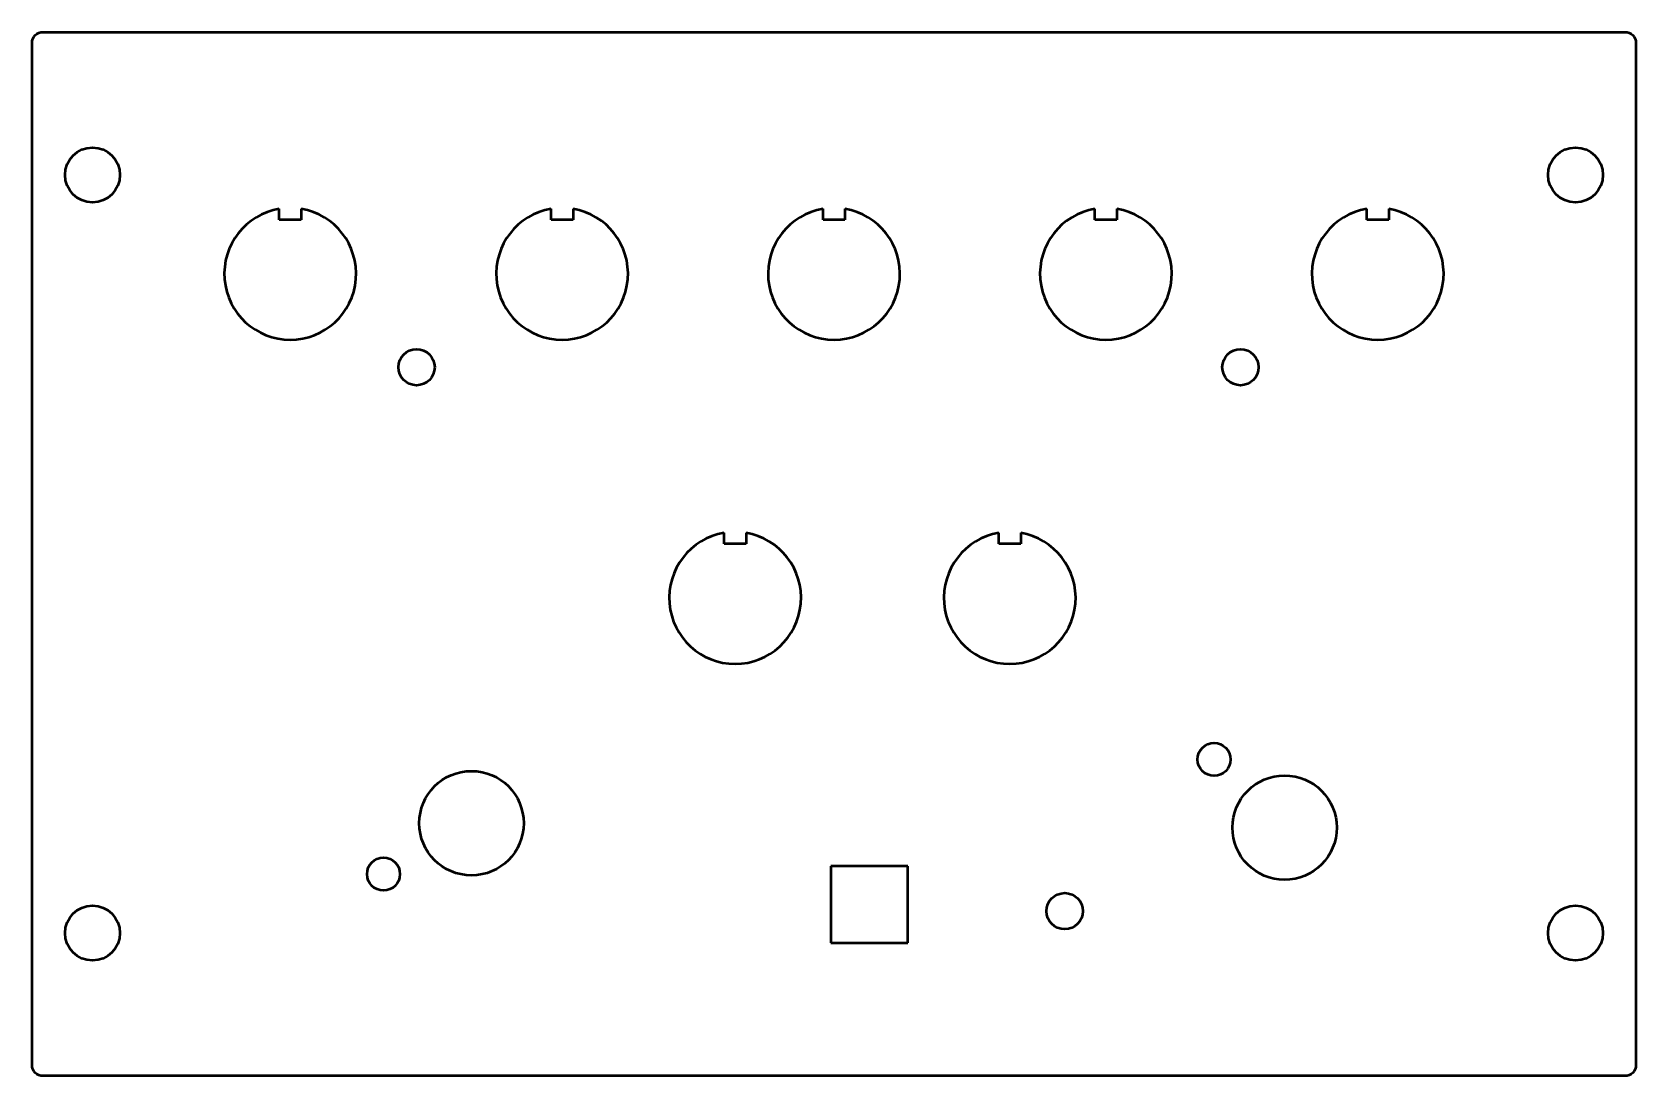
# Model space of a CAD drawing. Header units: millimetres. Extents: x 136 to 282, y 113 to 208.
import ezdxf

# ---------------------------------------------------------------- set-up
doc = ezdxf.new("R2010")
doc.units = ezdxf.units.MM
doc.header["$LTSCALE"] = 0.75
doc.layers.add('Visible', color=7, linetype='Continuous', lineweight=50)

msp = doc.modelspace()

# ---------------------------------------------------------------- linework, layer by layer
at = {"layer": 'Visible', "extrusion": (-1e-16, -1, 0)}
for p, q in [((136.972678, 207.588449), (280.972678, 207.588449)), ((135.972678, 113.588449), (135.972678, 206.588449)), ((281.972678, 206.588449), (281.972678, 113.588449)), ((158.472678, 190.504528), (158.472678, 191.504528)), ((160.472678, 191.504528), (160.472678, 190.504528)), ((183.222678, 190.504528), (183.222678, 191.504528)), ((185.222678, 191.504528), (185.222678, 190.504528)), ((207.972678, 190.504528), (207.972678, 191.504528)), ((209.972678, 191.504528), (209.972678, 190.504528)), ((232.722678, 190.504528), (232.722678, 191.504528)), ((234.722678, 191.504528), (234.722678, 190.504528)), ((257.472678, 190.504528), (257.472678, 191.504528)), ((259.472678, 191.504528), (259.472678, 190.504528)), ((160.472678, 190.504528), (158.472678, 190.504528)), ((185.222678, 190.504528), (183.222678, 190.504528)), ((209.972678, 190.504528), (207.972678, 190.504528)), ((234.722678, 190.504528), (232.722678, 190.504528)), ((259.472678, 190.504528), (257.472678, 190.504528)), ((198.972678, 161.004528), (198.972678, 162.004528)), ((200.972678, 161.004528), (198.972678, 161.004528)), ((200.972678, 162.004528), (200.972678, 161.004528)), ((223.972678, 161.004528), (223.972678, 162.004528)), ((225.972678, 161.004528), (223.972678, 161.004528)), ((225.972678, 162.004528), (225.972678, 161.004528)), ((215.68734, 131.688449), (208.68734, 131.688449)), ((208.68734, 131.688449), (208.68734, 124.688449)), ((215.68734, 124.688449), (215.68734, 131.688449)), ((208.68734, 124.688449), (215.68734, 124.688449)), ((280.972678, 112.588449), (136.972678, 112.588449))]:
    msp.add_line(p, q, dxfattribs=at)
at = {"layer": 'Visible'}
for centre, radius in [((141.472678, 194.588449), 2.5), ((276.472678, 194.588449), 2.5), ((170.972678, 177.088449), 1.65), ((245.972678, 177.088449), 1.65), ((243.574658, 141.39952), 1.5), ((175.972678, 135.588449), 4.75), ((249.989667, 135.188449), 4.75), ((167.962028, 130.963301), 1.5), ((229.972678, 127.588449), 1.65), ((141.472678, 125.588449), 2.5), ((276.472678, 125.588449), 2.5)]:
    msp.add_circle(centre, radius, dxfattribs=at)
at = {"layer": 'Visible', "extrusion": (0, 0, -1)}
for centre, start, end in [((-136.972678, 206.588449), 0, 90), ((-280.972678, 206.588449), 90, 180), ((-136.972678, 113.588449), 270, 0), ((-280.972678, 113.588449), 180, 270)]:
    msp.add_arc(centre, 1, start, end, dxfattribs=at)
at = {"layer": 'Visible'}
for centre in [(159.472678, 185.588449), (184.222678, 185.588449), (208.972678, 185.588449), (233.722678, 185.588449), (258.472678, 185.588449), (199.972678, 156.088449), (224.972678, 156.088449)]:
    msp.add_arc(centre, 6, 99.594068, 80.405932, dxfattribs=at)

doc.saveas('drawing.dxf')
